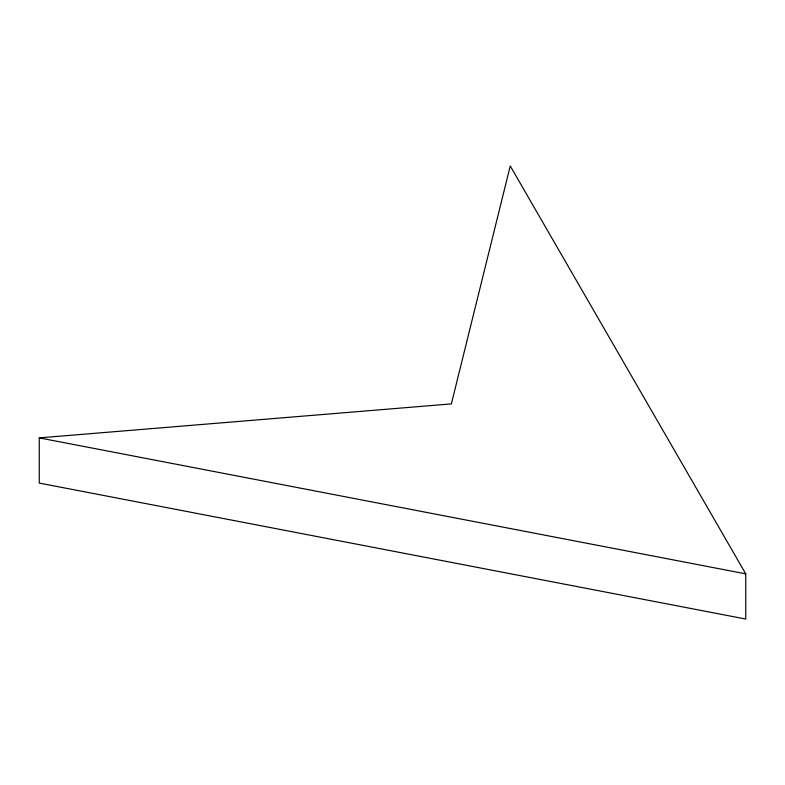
<?xml version="1.0" encoding="UTF-8"?>
<svg xmlns="http://www.w3.org/2000/svg" width="785" height="785" viewBox="0 0 785 785"><rect width="100%" height="100%" fill="white"/><g stroke="black" fill="none" stroke-linecap="round" stroke-linejoin="round"><path stroke-width="1.18" d="M39.25 437.883L451.375 403.892L510.25 165.959L745.75 573.845L745.75 619.041L39.25 483.079L39.25 437.883L745.75 573.845"/></g></svg>
